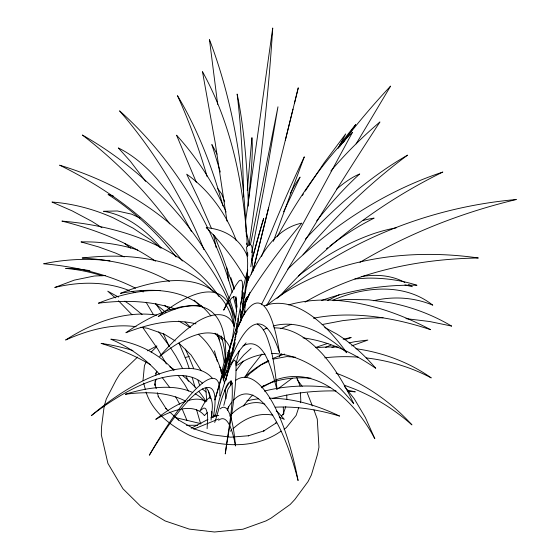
<?xml version="1.0" encoding="UTF-8"?>
<svg xmlns="http://www.w3.org/2000/svg" width="560" height="560" viewBox="0 0 560 560"><rect width="100%" height="100%" fill="white"/><g stroke="black" fill="none" stroke-linecap="round" stroke-linejoin="round"><path stroke-width="0.84" d="M232.638 351.141L232.652 349.44M246.785 285.901L246.897 278.243M225.582 361.704L225.75 351.442A399.973 100.737 -58.3 0 0 158.186 316.568A302.267 77.182 -59.6 0 1 234.003 326.424M247.191 280.763L247.674 262.997L246.575 247.114A234.465 17.262 -72.1 0 1 250.803 266.791M231.434 382.403L231.413 384.237L231.84 382.564M207.116 428.68C207.326 422.177 208.761 415.058 205.877 408.961L204.799 408.142L203.455 408.177L199.92 410.9C202.713 406.35 204.687 400.631 209.433 397.712L210.749 397.971C213.941 404.796 211.463 412.874 211.064 420.098M155.477 379.512L154.98 385.42L154.882 383.726L156.226 388.668M155.834 375.298L156.051 372.771M143.003 380.555L144.445 365.526L146.3 361.795M248.367 202.286L251.377 169.603A122.962 11.06 -81.2 0 0 251.93 137.655L247.268 190.477M244.132 314.748L246.176 298.424L240.156 322.658M247.765 270.004L242.48 310.016L240.604 317.569M245.581 220.997L272.734 28C268.156 99.344 259.987 170.429 249.592 241.15L249.067 244.58M231.077 380.884L230.482 385.189L231.553 380.996M243.747 302.386L242.48 310.016L240.485 317.562M244.587 297.297L248.094 276.108M251.72 252.609L264.509 185.5L277.97 106.813L250.467 244.692M235.732 330.883C238.539 314.678 243.383 298.347 242.298 281.778L241.206 280.028L239.351 280.658C232.071 289.212 228.452 300.174 223.664 310.177L228.095 302.596L231.546 298.109L234.073 296.513L235.725 297.57C238.378 310.058 234.416 322.903 232.918 335.328A574.91 31.269 -72.2 0 1 231.378 343.644M228.193 366.877L230.447 352.8L228.914 355.292L225.134 366.219L214.9 399.973A154.049 2.618 -75 0 1 229.089 350.266L234.619 332.5L236.971 326.886L236.383 332.325L230.832 357.728M245.805 301.364L246.792 297.143M221.088 372.295L221.501 370.601M221.403 373.534L225.309 357.595M242.165 292.026L247.156 271.691M294.392 103.537L298.263 87.808L285.362 140.175M222.593 376.992L225.904 363.587M226.933 359.401L227.556 356.881M227.969 355.208L231.686 340.13L232.61 338.674M240.562 304.122L243.411 292.572L242.48 310.016L240.527 316.694M222.621 377.972L227.808 356.965M228.641 353.605L229.264 351.085M229.677 349.405L231.126 343.518A222.39 92.204 -48.4 0 1 231.889 342.048M223.195 379.295L229.649 353.241M268.625 207.704L252.98 270.837M293.006 109.123L252.973 271.047M215.222 416.234L219.38 399.49L226.975 375.046L230.139 366.821L232.743 361.732L234.703 360.108L235.935 362.194C236.908 393.036 229.593 423.528 225.274 453.922C228.123 430.318 233.709 406.553 231.966 382.676L230.524 381.031C221.501 392.826 219.576 408.688 214.711 422.485M251.342 274.155L252.98 267.589A189.238 100.128 68.8 0 0 251.776 259.105M228.935 364.651L235.319 338.933M229.145 364.497L229.775 361.956M245.553 300.748L245.966 299.075M225.806 380.149L229.18 366.597M225.771 380.317L235.179 342.664M224.833 391.307L225.673 387.961M223.818 405.391L227.885 389.354A138.397 43.561 83.2 0 1 232.19 383.502M236.04 363.377L239.246 350.798M236.124 365.792L236.985 362.439M227.556 410.648L228.634 406.476M298.746 407.491L296.149 415.394L286.216 427.77L284.018 429.205M300.307 402.745L300.825 401.163L300.447 392.812M244.37 304.381L242.48 310.016L242.41 304.017M245.441 301.168L246.519 297.948M285.796 406.609L283.08 414.554L283.962 413.091L281.309 416.339M228.109 366.338L228.676 364.714A402.864 61.754 -86.5 0 1 279.468 352.513A296.016 45.864 -85.7 0 0 236.698 329.322M223.398 380.142L229.453 363.013M245.518 300.657L246.106 299.019M235.557 334.502L237.328 329.735M238.504 326.557L240.569 320.992L245.42 310.926M249.977 292.411L242.48 310.016L245.469 303.905M244.216 306.061L242.48 310.016L244.307 306.194M246.295 301.322L249.417 294.21M283.619 211.785L300.076 177.107A112.245 13.076 -69.7 0 0 290.29 193.389M223.538 378.217L227.185 370.426M246.547 282.884C258.818 259.231 273 228.809 301.861 223.146C280.203 248.801 260.484 276.08 242.732 304.57M154.931 382.158L156.394 379.099M155.785 373.597L156.884 371.322M261.324 304.773L298.683 231.742L352.485 132.307C322.021 162.659 297.976 198.793 277.375 236.376M338.107 148.421L345.681 133.931L324.107 162.876L305.214 191.1M266.609 305.613C302.589 243.306 340.634 182.217 379.939 121.961C362.348 136.99 345.835 153.3 330.897 170.968M225.883 387.128L228.459 382.732M356.125 143.871L390.6 86.093C372.456 105.476 355.25 125.748 339.381 147.042M302.449 195.44L303.352 193.97M244.678 377.524L249.284 370.202L261.919 354.081M235.851 333.578L237.244 331.394M214.858 414.939L213.262 417.277A146.615 27.552 -63.8 0 0 149.345 455.21A144.746 27.188 -63.9 0 1 219.716 395.906M236.082 370.587L243.222 361.067M227.451 353.045L229.481 350.329M233.03 345.583L234.556 343.546M316.673 220.885C329.84 204.218 344.001 188.286 359.702 173.964A123.865 38.052 -58.3 0 0 336.637 189.119M276.535 422.184L275.478 423.479L276.115 423.01L263.599 431.046L264.103 430.843L248.311 435.827L248.703 435.743L230.692 437.171L211.988 434.805L193.998 428.855L178.143 419.748L178.43 419.979L169.736 411.999M243.222 406.056L250.936 396.655L252.917 394.996M234.92 337.533L236.026 336.196M235.893 364.308L243.761 354.977L251.132 348.257M246.253 377.496L249.662 373.66L261.107 364.84L268.912 361.214M280.126 295.806C325.486 244.384 381.234 202.174 442.82 172.053C384.349 191.408 331.604 226.065 287.833 269.108M279.342 356.419L281.701 353.836M229.691 416.101C238.266 406.63 252.063 399.203 264.873 404.201M207.326 412.65L204.421 415.569A243.53 66.227 -55.3 0 0 155.764 419.356A176.344 48.846 -56.3 0 1 186.011 401.226M151.123 352.107L156.758 346.612M230.398 431.179L231.651 430.024M232.911 428.869C243.439 418.922 258.265 412.069 272.944 415.198M137.543 357.077L119.791 374.101L116.046 380.191L106.302 398.972L104.188 406.161L101.458 427.532L101.332 434.882L107.933 463.456L122.962 488.782L140.686 506.289L165.102 520.933L189.259 529.102L214.501 532L242.935 529.221L265.993 520.905L270.977 518.196L290.171 504.483L294.812 499.52L308.049 481.572L311.388 474.985L317.478 454.496L318.962 447.209L317.268 419.034L313.943 409.948M261.947 387.177L263.935 385.469M261.485 387.786L275.121 380.261M298.48 275.961L300.454 274.309C322.91 257.152 347.529 242.585 374.346 233.422A127.834 72.373 -35.2 0 1 396.186 227.843M277.039 298.361C343.707 241.206 429.086 207.179 516.341 199.514C461.489 212.632 408.443 233.506 359.933 262.339M266.343 305.704C325.36 259.035 405.419 247.499 478.317 257.985C418.292 258.979 357.252 271.572 305.053 302.141M278.733 388.276L292.257 378.224M326.445 248.696L327.824 247.646M329.896 246.064C343.693 235.354 358.512 225.967 374.115 218.12A114.366 53.158 -46.2 0 0 363.174 220.479M242.991 345.919C265.545 333.774 272.804 376.264 277.004 389.543A134.498 27.545 -87.6 0 0 270.452 347.571C267.589 339.206 265.489 328.776 257.222 324.016M237.531 365.029C245.602 359.254 255.178 355.215 265.083 354.172M281.085 431.116C254.611 450.023 218.393 447.076 189.567 435.267C171.157 426.055 152.607 412.37 146.034 392.063M147.595 350.819L156.849 345.898M191.184 428.253L207.886 419.454M210.924 417.851L213.962 416.255L218.792 415.38M327.565 300.517L339.129 294.735M193.809 429.093L218.841 418.901M351.673 345.898L367.836 340.067L354.858 341.691L349.118 342.916M332.85 300.244C364.273 286.538 404.362 282.555 432.761 305.165C414.176 297.332 393.141 296.009 373.597 300.727M321.349 300.566C351.925 289.653 384.517 284.515 416.962 285.264A120.057 84.07 -6.5 0 0 367.388 278.131L354.872 278.943M331.884 347.466L335.993 346.227M185.143 357.539L189.273 356.433M275.891 379.855C319.2 364.665 356.496 403.879 374.808 438.704L365.344 417.452L354.256 398.776L344.561 386.554M322.119 324.555L342.734 320.635L363.965 318.311L383.054 317.737M273.588 359.037L286.874 356.566L295.512 357.238M361.298 276.57C375.851 274.085 391.797 275.191 404.845 282.485M333.634 300.692L347.13 299.397L368.627 299.817L390.18 302.729A138.761 99.351 20.4 0 1 451.57 326.074M265.755 328.573L267.393 328.44M273.966 327.894C293.02 327.474 309.309 340.088 321.811 353.276A150.451 65.079 76.1 0 1 353.71 403.697C333.249 378.728 305.753 353.682 271.53 353.465M105.616 275.569L94.304 276.01L74.284 280.126L54.796 287.469C79.233 281.554 105.693 281.141 129.297 290.591M160.034 290.472L148.925 290.689A130.697 76.216 -31.7 0 0 98.371 303.198C124.005 299.971 150.619 300.545 175.245 308.994M186.438 425.313L197.645 425.243M204.309 401.534L206.017 401.555A162.897 103.719 -4.6 0 0 198.8 391.328M405.937 318.633L429.66 321.517L451.57 326.067M201.509 305.879L192.787 305.403L181.16 306.796L168.483 310.226A132.867 59.381 -46.9 0 0 125.888 332.738C147.931 324.226 172.466 317.905 195.965 323.855M156.744 315.105C124.495 310.282 92.379 322.812 65.625 340.004C87.598 330.33 111.951 323.26 136.122 326.725M303.016 337.862C329.434 341.292 353.962 353.332 375.725 368.277A129.822 76.685 59 0 0 336.756 334.012L324.737 327.474M140.406 327.292L147.266 328.202L164.227 334.138L175.259 340.942M175.553 417.613L201.068 423.696M404.901 284.914L412.342 286.699L408.597 284.592M131.719 291.438L134.953 292.572M137.711 250.11L134.519 248.976A124.887 89.334 7.1 0 0 81.018 241.927L98.616 246.911L115.661 253.099L124.229 256.928M279.349 417.151L284.34 419.391L278.733 413.077L276.171 410.935M139.958 218.05L131.663 214.172L117.39 210.98L103.537 211.281C126.917 215.061 146.293 230.398 161.189 248.08M135.506 288.162C106.981 273.819 75.334 266.581 43.659 263.781A144.207 97.153 -12.1 0 1 110.019 260.883M140.154 290.444L143.255 291.97M118.587 297.101L107.758 291.2L115.36 297.899M178.71 321.055L189.861 327.355M101.948 227.71L91.784 221.305L72.163 210.882L51.968 202.048A136.563 96.985 24.3 0 1 113.589 218.022L133.063 228.144L151.452 240.38L160.615 247.982M124.845 301.203L130.382 304.913L142.114 314.566M124.488 243.383L130.585 248.101M164.584 305.277L170.667 309.834M202.3 388.955L206.143 392.028M155.694 303.968L165.781 312.326M216.447 334.103L222.621 340.018M198.324 334.208C212.905 346.437 220.668 364.875 224.462 383.145M184.961 321.972L190.575 327.306M168.497 410.858L165.816 408.401L166.341 408.982L158.137 396.207L158.473 396.9L157.353 392.784M178.934 343.203L191.093 355.026L201.208 370.769M118.468 300.762L132.069 314.825M159.411 374.248C146.139 359.079 129.36 347.109 110.845 339.178C134.631 341.53 157.822 352.261 173.719 370.314M158.753 331.87L169.624 346.353M215.047 333.235L217.896 336.49M182.406 260.988C150.185 219.492 106.519 188.174 59.626 165.186C136.066 188.216 211.673 240.492 235.361 320.222M162.148 377.468L169.771 387.576M176.085 257.012C157.059 232.631 134.092 211.253 108.08 194.481A119.028 78.701 46.1 0 1 113.659 196.203M155.729 303.723L162.505 313.467M297.108 379.561L302.211 386.344M217.735 188.608L221.62 193.83L224.693 201.817M143.066 327.936L157.787 349.09L166.348 363.993M178.192 375.354L184.59 384.335L188.405 391.041M145.614 181.37L130.459 161.399L118.335 147.945A128.023 69.153 65.7 0 1 156.695 178.556L168.819 193.683L180.257 210.945L191.534 231.637M170.52 347.746L175.868 356.076L182.602 368.452M146.104 302.253L153.433 314.65M175.665 396.837L179.732 404.25M245.245 278.159C234.738 259.567 221.431 242.613 206.206 227.661A229.6 99.169 -49.3 0 1 247.485 256.417M234.318 326.613C227.472 306.215 203.336 316.071 191.611 325.752A134.295 38.864 -58.9 0 0 159.747 356.391C177.086 342.265 214.774 316.757 229.838 347.235M163.331 333.648L169.057 346.206M179.13 343.371L186.417 360.416L189.217 368.424M219.73 366.996L221.914 371.658M186.053 376.019L188.461 381.311M182.413 409.542L187.005 420.511M226.086 212.03C213.948 183.925 197.12 157.857 176.554 135.191L196.287 182.224M211.596 228.704L198.429 198.681L186.69 174.188C209.615 190.54 226.583 214.396 236.299 240.695M214.487 235.676L222.838 256.97L234.227 289.296M307.314 393.12L312.368 405.937M296.786 377.531L300.146 386.127M221.473 370.349L222.082 371.952M196.581 409.745L200.69 424.025M230.86 277.662L233.268 285.138M233.527 285.957L234.283 288.414M192.164 377.286L194.985 387.079M214.445 350.826L217.364 361.599M143.654 383.019L145.383 389.599M247.968 276.563L248.542 279.048M208.481 390.999L210.14 398.475M236.67 326.2L237.23 328.762M213.528 234.647L216.111 247.513M224.266 362.299L221.746 348.572A372.435 194.187 -30.3 0 0 217.21 334.642M226.989 221.088L215.159 142.485L202.475 71.624C231.945 125.048 243.936 186.291 247.387 246.694M217.665 104.377L209.468 39.613C233.394 102.263 243.775 169.379 246.414 236.159M228.018 274.75L228.2 276.458M235.991 296.828L237.041 307.111M225.078 389.2L226.051 398.706M225.715 363.188L224.581 350.721A390.152 150.808 -46.5 0 0 221.151 335.979M205.723 388.157L206.787 401.086M229.117 363.524L229.25 365.225M235.564 297.297L235.963 303.373M211.638 411.831L212.002 417.69M220.941 370.027L221.011 371.728M246.687 243.089L246.757 244.818M286.727 395.031L286.867 399.252M247.66 252.546L247.772 255.899M283.29 407.134L283.521 414.806M242.249 290.304L242.34 298.018M248.185 276.304L248.192 280.665M192.794 392.588A172.683 78.043 -39.7 0 0 125.37 394.268A236.299 104.447 -38.2 0 1 185.724 401.212M195.111 393.771A172.683 78.043 -39.7 0 1 205.282 401.898M187.516 400.736A176.344 48.846 -56.3 0 1 205.779 401.625M220.248 408.842A177.485 23.954 -85.3 0 1 235.501 445.991A245.84 32.648 -85.7 0 0 218.645 420.301M275.156 407.204A221.732 130.795 41.4 0 1 339.619 416.094A164.997 99.778 43.1 0 0 269.269 398.216M246.96 400.869A164.997 99.778 43.1 0 1 258.65 398.811M272.573 398.482A210.595 135.142 19.1 0 1 336.042 390.915M347.697 391.328A210.595 135.142 19.1 0 1 355.285 391.86A158.928 104.72 20.6 0 0 347.2 390.117M264.376 391.118A158.928 104.72 20.6 0 1 330.253 387.45M315.875 347.438A149.121 86.429 -23.5 0 1 327.894 343.413M343.168 339.262A149.121 86.429 -23.5 0 1 351.169 337.519A193.445 108.5 -24.1 0 0 344.932 339.703M325.619 347.354A193.445 108.5 -24.1 0 1 330.988 345.086M185.36 349.055A191.618 99.589 58.9 0 1 193.543 368.27M197.939 380.233A191.618 99.589 58.9 0 1 199.794 385.777M150.22 364.546A217.749 135.009 -3 0 0 101.08 343.378A162.897 103.719 -4.6 0 1 132.923 350.532M169.764 366.772A162.897 103.719 -4.6 0 1 174.72 369.915M182.602 375.606A162.897 103.719 -4.6 0 1 195.972 388.038M89.936 270.683A128.331 87.311 27.1 0 0 65.667 268.401A128.835 87.283 27.4 0 1 102.088 275.779M251.713 260.512A116.459 1.617 -75.4 0 1 263.669 218.505A119.287 1.624 -75.4 0 0 251.734 261.198M244.713 377.286A125.965 87.059 11.3 0 1 268.513 360.612M272.454 358.743A125.965 87.059 11.3 0 1 284.536 354.088M315.868 347.711A125.965 87.059 11.3 0 1 338.03 347.116M355.908 348.705A125.965 87.059 11.3 0 1 431.228 377.902A130.487 89.39 10.7 0 0 366.163 357.91M324.737 357.826A130.487 89.39 10.7 0 1 358.344 357.168M335.993 373.114A130.823 84.959 39.6 0 1 411.943 424.886A136.213 87.822 38.9 0 0 344.239 385.252M262.409 386.54A136.213 87.822 38.9 0 1 275.212 381.374M276.024 381.143A136.213 87.822 38.9 0 1 310.898 378.21M235.312 380.632A138.397 43.561 83.2 0 1 298.067 480.55A145.194 45.549 82.8 0 0 233.051 400.673M227.549 408.828A145.194 45.549 82.8 0 1 231.994 401.933M206.332 387.646A144.179 60.193 -45.5 0 1 210.903 398.608M211.813 411.733A144.179 60.193 -45.5 0 1 211.533 415.205M202.426 383.159A144.179 60.193 -45.5 0 0 91.301 415.66A142.527 59.542 -45.7 0 1 212.548 378.511M230.454 364.714A390.061 140.196 77.2 0 1 246.113 342.888M263.242 329.854A390.061 140.196 77.2 0 1 266.987 328.118M273.217 325.976A390.061 140.196 77.2 0 1 346.731 352.716A289.667 106.008 79.2 0 0 264.32 305.788M229.558 352.835A574.91 31.269 -72.2 0 1 228.004 360.339M233.73 325.57A297.122 117.124 -48.5 0 0 120.477 293.342A390.152 150.808 -46.5 0 1 210.91 315.98M169.456 281.428A372.435 194.187 -30.3 0 0 82.159 258.02A287.623 154.154 -32.9 0 1 213.157 291.571M194.173 300.139A372.435 194.187 -30.3 0 1 199.5 305.816M155.491 261.17A350.966 214.277 -12.7 0 0 61.908 221.102A275.758 173.957 -15.2 0 1 219.079 296.639M217.252 333.809A350.966 214.277 -12.7 0 1 219.639 340.116M229.159 298.487A242.207 160.601 37.8 0 0 82.362 135.03A294.854 188.524 38.8 0 1 169.764 223.902M229.74 300.048A242.207 160.601 37.8 0 1 235.816 319.214M236.831 323.19A242.207 160.601 37.8 0 1 237.839 327.523M207.683 227.934A231.182 132.909 58.2 0 0 119.574 110.859A277.844 153.475 58.7 0 1 203.903 249.578M208.446 229.481A231.182 132.909 58.2 0 1 232.232 292.334M233.324 296.464A231.182 132.909 58.2 0 1 236.768 311.437M238.042 318.129A231.182 132.909 58.2 0 1 239.015 323.911M222.943 205.933A222.362 90.384 77.3 0 0 177.464 95.683A264.698 102.858 77.5 0 1 207.172 176.75M240.443 309.162A222.362 90.384 77.3 0 1 241.059 321.104M226.66 267.253A264.698 102.858 77.5 0 1 228.466 280.812M243.572 197.001A255.57 52.584 -88.7 0 0 237.132 94.031A214.389 46.417 -88.7 0 1 248.346 206.157M339.528 145.243A217.77 48.265 -62.7 0 1 355.698 124.628A258.006 54.481 -62.7 0 0 343.21 142.688M235.424 335.391A222.39 92.204 -48.4 0 1 237.062 332.409M305.361 239.127A222.39 92.204 -48.4 0 1 407.575 155.141A264.719 104.923 -48.6 0 0 303.044 254.772M280.7 328.727A358.281 207.438 48.5 0 1 291.515 324.275M313.446 318.227A358.281 207.438 48.5 0 1 430.556 329.672A279.937 166.985 51.1 0 0 288.666 304.906M261.59 256.417A247.149 42.574 -66.4 0 1 304.311 156.835A1089.249 104.314 -67.4 0 0 273.399 241.29M217.014 154.133A189.238 100.128 68.8 0 0 211.848 144.543A684.789 259.735 69.7 0 1 220.325 172.067M246.071 230.972A189.238 100.128 68.8 0 1 249.34 245.462"/></g></svg>
